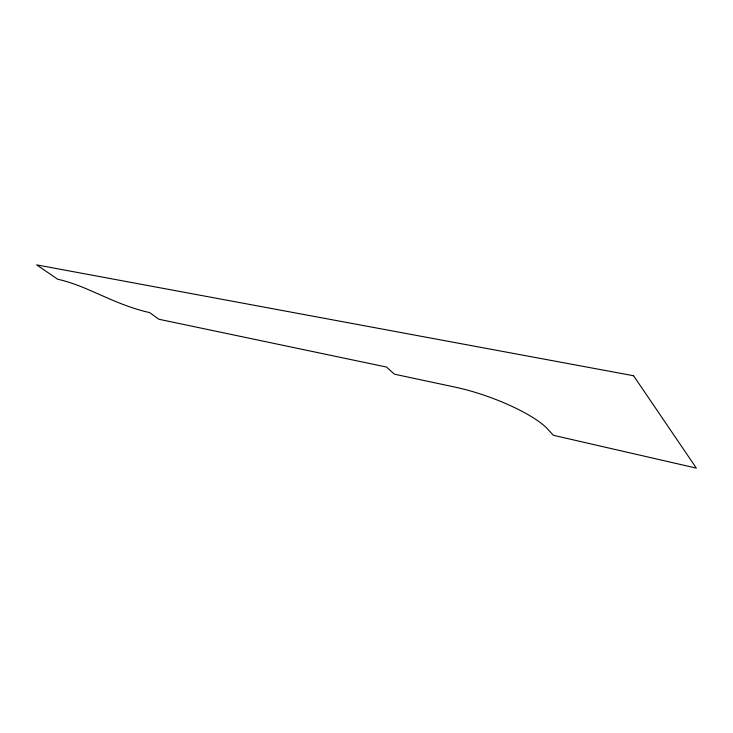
<?xml version="1.0" encoding="UTF-8"?>
<svg xmlns="http://www.w3.org/2000/svg" width="733" height="733" viewBox="0 0 733 733"><rect width="100%" height="100%" fill="white"/><g stroke="black" fill="none" stroke-linecap="round" stroke-linejoin="round"><path stroke-width="1.1" d="M633.569 375.736L36.65 264.879L57.779 279.3A48.946 9.657 24.8 0 1 88.409 289.691L110.225 299.201A67.317 14.724 25 0 0 149.532 312.533L158.924 319.258L386.52 367.059L394.409 374.178L455.715 387.271A71.229 17.216 20.1 0 1 547.459 428.878L553.397 435.301L696.35 468.121L633.569 375.736"/></g></svg>
